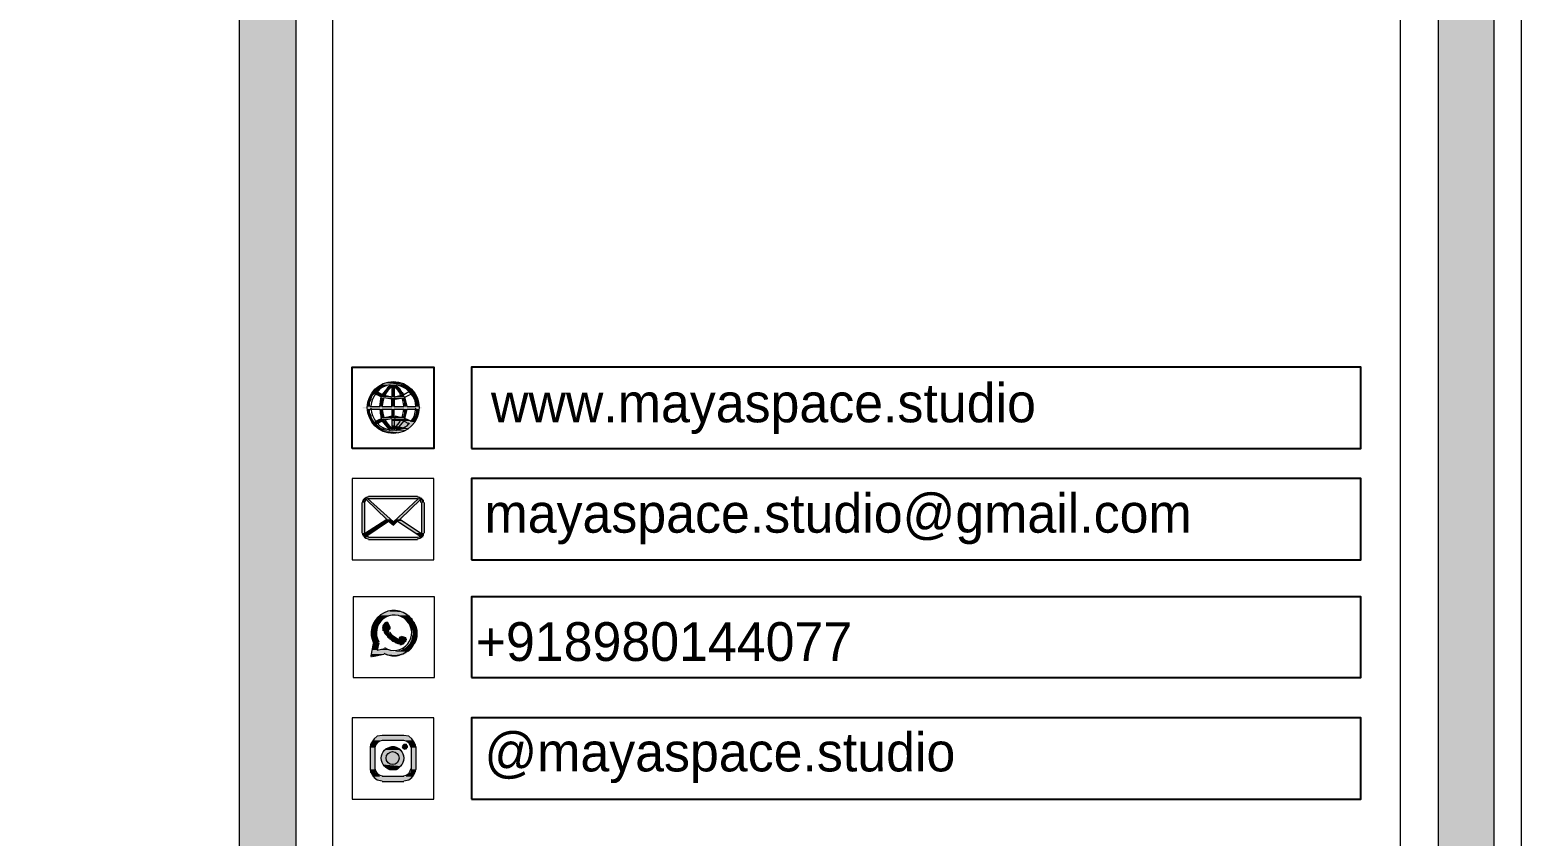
# Model space of a CAD drawing. Header units: inches. Extents: x 3324238 to 135265466, y -1036581 to 20094598.
# Drawn here: x 3353954.2 to 3354103.3, y -519419 to -519338.4 of the extents above; entities that cross this region are included whole.
import ezdxf

# ---------------------------------------------------------------- set-up
doc = ezdxf.new("R2010")
doc.units = ezdxf.units.IN
doc.header["$MEASUREMENT"] = 0
for name, color, linetype in [('PDF_Geometry', 7, 'Continuous'), ('PDF_Solid Fills', 7, 'Continuous'), ('PDF_Text', 1, 'Continuous')]:
    doc.layers.add(name, color=color, linetype=linetype)
doc.styles.add('PDF Century Gothic', font='GOTHIC.TTF')

msp = doc.modelspace()

# ---------------------------------------------------------------- linework, layer by layer
at = {"layer": 'PDF_Geometry', "color": 42, "lineweight": 20, "true_color": 0xd39e00}
for points in [[(3353304.106, -518935.429), (3354103.293, -518935.429), (3354103.293, -519499.589), (3353304.106, -519499.589)], [(3353306.845, -518938.168), (3354100.554, -518938.168), (3354100.554, -519496.85), (3353306.845, -519496.85)], [(3353975.185, -519491.291), (3353975.185, -518938.168), (3353980.825, -518938.168), (3353980.825, -519491.291)], [(3353312.405, -518943.728), (3354094.994, -518943.728), (3354094.994, -519491.291), (3353312.405, -519491.291)], [(3353984.531, -519486.698), (3353984.531, -518948.32), (3354091.207, -518948.32), (3354091.207, -519486.698)]]:
    msp.add_lwpolyline(points, close=True, dxfattribs=at)
at = {"layer": 'PDF_Geometry', "color": 152, "lineweight": 20, "true_color": 0x005bb8}
for points in [[(3353986.465, -519380.263), (3353994.602, -519380.263), (3353994.602, -519372.126), (3353986.465, -519372.126)], [(3353986.465, -519391.382), (3353994.602, -519391.382), (3353994.602, -519383.244), (3353986.465, -519383.244)], [(3353986.545, -519403.146), (3353994.683, -519403.146), (3353994.683, -519395.088), (3353986.545, -519395.088)], [(3353986.465, -519415.312), (3353994.602, -519415.312), (3353994.602, -519407.174), (3353986.465, -519407.174)], [(3353991.943, -519410.075), (3353991.863, -519409.914), (3353991.702, -519409.833), (3353991.541, -519409.914), (3353991.46, -519410.075), (3353991.541, -519410.236), (3353991.702, -519410.316), (3353991.863, -519410.236)]]:
    msp.add_lwpolyline(points, close=True, dxfattribs=at)
at = {"layer": 'PDF_Geometry', "color": 152, "lineweight": 25, "true_color": 0x005bb8}
msp.add_lwpolyline([(3353986.465, -519380.263), (3353986.465, -519372.126), (3353994.602, -519372.126), (3353994.602, -519380.263)], close=True, dxfattribs=at)
at = {"layer": 'PDF_Geometry', "lineweight": 25}
for points in [[(3353998.389, -519380.263), (3354087.259, -519380.263), (3354087.259, -519372.126), (3353998.389, -519372.126)], [(3353998.389, -519391.382), (3354087.259, -519391.382), (3354087.259, -519383.244), (3353998.389, -519383.244)], [(3353998.389, -519403.146), (3354087.259, -519403.146), (3354087.259, -519395.088), (3353998.389, -519395.088)], [(3353998.389, -519415.312), (3354087.259, -519415.312), (3354087.259, -519407.174), (3353998.389, -519407.174)]]:
    msp.add_lwpolyline(points, close=True, dxfattribs=at)
at = {"layer": 'PDF_Geometry', "lineweight": 20}
for points in [[(3353990.251, -519373.898), (3353989.929, -519373.979), (3353989.526, -519374.14), (3353989.204, -519374.301), (3353988.962, -519374.623)], [(3353990.251, -519373.898), (3353989.446, -519374.865)], [(3353991.621, -519374.865), (3353990.815, -519373.898)], [(3353992.83, -519375.993), (3353992.749, -519375.51), (3353992.507, -519375.026), (3353992.185, -519374.623), (3353991.863, -519374.301), (3353991.379, -519374.059), (3353990.896, -519373.898)], [(3353988.237, -519376.074), (3353989.204, -519376.074), (3353989.365, -519375.107)], [(3353988.801, -519374.784), (3353988.64, -519375.026), (3353988.479, -519375.348), (3353988.398, -519375.671), (3353988.318, -519375.993)], [(3353988.721, -519374.784), (3353989.043, -519374.946), (3353989.365, -519375.107)], [(3353988.882, -519374.543), (3353989.446, -519374.865)], [(3353990.413, -519375.348), (3353990.01, -519375.268), (3353989.607, -519375.187), (3353989.526, -519375.59), (3353989.446, -519375.993)], [(3353989.446, -519376.074), (3353990.413, -519376.074), (3353990.413, -519375.348)], [(3353989.687, -519374.946), (3353990.413, -519375.107)], [(3353990.413, -519374.059), (3353990.251, -519374.22), (3353990.01, -519374.462), (3353989.849, -519374.704), (3353989.768, -519374.946)], [(3353990.413, -519374.059), (3353990.413, -519375.107)], [(3353990.654, -519374.059), (3353990.654, -519375.107)], [(3353991.299, -519374.946), (3353991.218, -519374.704), (3353991.057, -519374.462), (3353990.815, -519374.22), (3353990.654, -519374.059)], [(3353990.654, -519375.107), (3353991.379, -519374.946)], [(3353990.654, -519375.348), (3353990.654, -519376.074), (3353991.621, -519376.074)], [(3353990.735, -519375.348), (3353991.138, -519375.268), (3353991.541, -519375.187)], [(3353991.621, -519375.993), (3353991.541, -519375.59), (3353991.46, -519375.187)], [(3353991.621, -519374.865), (3353992.185, -519374.543)], [(3353991.943, -519376.074), (3353991.702, -519375.107)], [(3353991.782, -519375.107), (3353992.105, -519374.946), (3353992.427, -519374.784)], [(3353988.237, -519376.315), (3353989.204, -519376.315), (3353989.365, -519377.282)], [(3353988.318, -519376.235), (3353988.398, -519376.638), (3353988.479, -519376.96), (3353988.64, -519377.282), (3353988.801, -519377.524)], [(3353989.446, -519376.315), (3353990.413, -519376.315), (3353990.413, -519377.04)], [(3353989.446, -519376.315), (3353989.526, -519376.718), (3353989.607, -519377.121)], [(3353990.654, -519377.04), (3353990.654, -519376.315), (3353991.621, -519376.315)], [(3353991.46, -519377.121), (3353991.541, -519376.718), (3353991.621, -519376.315)], [(3353991.702, -519377.282), (3353991.943, -519376.315)], [(3353991.943, -519376.074), (3353992.83, -519376.074)], [(3353991.943, -519376.315), (3353992.83, -519376.315)], [(3353992.346, -519377.524), (3353992.507, -519377.282), (3353992.669, -519376.96), (3353992.749, -519376.638), (3353992.83, -519376.235)], [(3353989.365, -519377.282), (3353989.043, -519377.443), (3353988.721, -519377.604)], [(3353989.446, -519377.524), (3353988.882, -519377.846)], [(3353988.962, -519377.685), (3353989.204, -519378.007), (3353989.526, -519378.168), (3353989.929, -519378.33), (3353990.251, -519378.41)], [(3353989.446, -519377.524), (3353990.251, -519378.491)], [(3353990.413, -519377.04), (3353990.01, -519377.121), (3353989.607, -519377.202)], [(3353990.413, -519377.282), (3353989.687, -519377.443)], [(3353989.768, -519377.363), (3353989.849, -519377.604), (3353990.01, -519377.846), (3353990.251, -519378.088), (3353990.413, -519378.249)], [(3353990.413, -519377.282), (3353990.413, -519378.33)], [(3353990.654, -519377.282), (3353990.654, -519378.33)], [(3353991.379, -519377.443), (3353990.654, -519377.282)], [(3353990.654, -519378.249), (3353990.815, -519378.088), (3353991.057, -519377.846), (3353991.218, -519377.604), (3353991.299, -519377.363)], [(3353991.541, -519377.202), (3353991.138, -519377.121), (3353990.735, -519377.04)], [(3353990.815, -519378.491), (3353991.621, -519377.524)], [(3353990.896, -519378.41), (3353991.218, -519378.33), (3353991.621, -519378.168), (3353991.943, -519378.007), (3353992.185, -519377.685)], [(3353992.185, -519377.846), (3353991.621, -519377.524)], [(3353992.427, -519377.604), (3353992.105, -519377.443), (3353991.782, -519377.282)], [(3353987.431, -519385.662), (3353987.431, -519388.723)], [(3353988.076, -519385.098), (3353987.834, -519385.178), (3353987.673, -519385.259), (3353987.593, -519385.42), (3353987.512, -519385.662)], [(3353987.834, -519385.339), (3353987.673, -519385.662)], [(3353987.834, -519385.339), (3353989.929, -519387.354), (3353987.673, -519388.804)], [(3353987.673, -519385.662), (3353987.673, -519388.723)], [(3353987.995, -519385.259), (3353988.076, -519385.259), (3353992.991, -519385.259)], [(3353987.995, -519385.259), (3353990.574, -519387.595), (3353993.071, -519385.259)], [(3353988.076, -519385.017), (3353992.991, -519385.017)], [(3353993.394, -519388.804), (3353991.218, -519387.354), (3353993.313, -519385.339)], [(3353993.555, -519385.662), (3353993.474, -519385.42), (3353993.394, -519385.259), (3353993.233, -519385.178), (3353992.991, -519385.098)], [(3353992.991, -519385.339), (3353992.991, -519385.339)], [(3353993.313, -519385.662), (3353993.313, -519385.5), (3353993.233, -519385.42)], [(3353993.394, -519385.662), (3353993.394, -519388.723)], [(3353993.635, -519385.662), (3353993.635, -519388.723)], [(3353987.512, -519388.723), (3353987.593, -519388.965), (3353987.673, -519389.126), (3353987.834, -519389.207), (3353988.076, -519389.287)], [(3353987.754, -519388.723), (3353987.754, -519388.804)], [(3353987.834, -519389.046), (3353990.09, -519387.515), (3353990.574, -519387.918), (3353990.977, -519387.515), (3353993.313, -519389.046)], [(3353992.991, -519389.287), (3353993.233, -519389.207), (3353993.394, -519389.126), (3353993.474, -519388.965), (3353993.555, -519388.723)], [(3353993.394, -519388.804), (3353993.394, -519388.723)], [(3353987.834, -519388.965), (3353987.915, -519389.046), (3353988.076, -519389.046)], [(3353988.076, -519389.126), (3353992.991, -519389.126), (3353993.313, -519389.046)], [(3353988.076, -519389.368), (3353992.991, -519389.368)]]:
    msp.add_lwpolyline(points, dxfattribs=at)
at = {"layer": 'PDF_Geometry', "color": 152, "lineweight": 20, "true_color": 0x005bb8}
for points in [[(3353990.251, -519398.311), (3353990.251, -519398.231), (3353990.251, -519398.15), (3353990.01, -519397.667), (3353989.929, -519397.667), (3353989.849, -519397.667), (3353989.687, -519397.747), (3353989.526, -519397.989), (3353989.526, -519398.231), (3353989.526, -519398.472)], [(3353989.607, -519398.392), (3353989.849, -519398.875), (3353990.251, -519399.278), (3353990.735, -519399.6), (3353991.218, -519399.762)], [(3353990.09, -519398.392), (3353990.171, -519398.311), (3353990.171, -519398.231)], [(3353990.09, -519398.472), (3353990.09, -519398.553), (3353990.09, -519398.634)], [(3353990.171, -519398.634), (3353990.332, -519398.795), (3353990.493, -519398.956), (3353990.735, -519399.117), (3353990.977, -519399.278)], [(3353990.896, -519399.278), (3353990.977, -519399.278), (3353991.057, -519399.278)], [(3353991.379, -519399.117), (3353991.218, -519399.117), (3353991.138, -519399.198)], [(3353991.218, -519399.198), (3353991.218, -519399.278), (3353991.138, -519399.278)], [(3353991.863, -519399.198), (3353991.379, -519399.036)], [(3353991.541, -519399.681), (3353991.702, -519399.6), (3353991.863, -519399.359), (3353991.863, -519399.278)], [(3353988.559, -519399.762), (3353988.318, -519400.97), (3353988.318, -519401.051), (3353988.398, -519401.051)], [(3353988.479, -519401.051), (3353989.607, -519400.809)], [(3353989.123, -519399.681), (3353988.962, -519400.406), (3353989.687, -519400.245)], [(3353991.218, -519399.842), (3353991.379, -519399.842), (3353991.621, -519399.762)], [(3353992.83, -519410.075), (3353992.669, -519409.672), (3353992.427, -519409.269), (3353992.105, -519409.027), (3353991.621, -519408.947), (3353989.446, -519408.947), (3353988.962, -519409.027), (3353988.64, -519409.269), (3353988.398, -519409.672), (3353988.237, -519410.075)], [(3353992.346, -519410.155), (3353992.266, -519409.914), (3353992.105, -519409.672), (3353991.863, -519409.511), (3353991.621, -519409.43), (3353989.446, -519409.43), (3353989.204, -519409.511), (3353988.962, -519409.672), (3353988.801, -519409.914), (3353988.721, -519410.155)], [(3353988.237, -519410.075), (3353988.237, -519412.331)], [(3353988.721, -519410.155), (3353988.721, -519412.331)], [(3353992.346, -519410.155), (3353992.346, -519412.331)], [(3353992.83, -519410.075), (3353992.83, -519412.331)], [(3353988.237, -519412.331), (3353988.398, -519412.734), (3353988.64, -519413.136), (3353988.962, -519413.378), (3353989.446, -519413.459)], [(3353988.721, -519412.25), (3353988.801, -519412.492), (3353988.962, -519412.734), (3353989.204, -519412.895), (3353989.446, -519412.975)], [(3353991.621, -519412.975), (3353991.863, -519412.895), (3353992.105, -519412.734), (3353992.266, -519412.492), (3353992.346, -519412.25)], [(3353991.621, -519413.459), (3353992.105, -519413.378), (3353992.427, -519413.136), (3353992.669, -519412.734), (3353992.83, -519412.331)], [(3353991.621, -519413.056), (3353989.446, -519413.056)], [(3353989.446, -519413.539), (3353991.621, -519413.539)]]:
    msp.add_lwpolyline(points, dxfattribs=at)
at = {"layer": 'PDF_Geometry', "lineweight": 20}
msp.add_circle((3353990.559, -519376.169), 2.593, dxfattribs=at)
at = {"layer": 'PDF_Geometry', "color": 152, "lineweight": 20, "true_color": 0x005bb8}
for centre, radius in [((3353990.488, -519411.207), 1.133), ((3353990.493, -519411.206), 0.648)]:
    msp.add_circle(centre, radius, dxfattribs=at)
for centre, radius, start, end in [((3353990.611, -519398.71), 2.254, 243.55, 206.22508), ((3353990.638, -519398.679), 1.764, 237.3941, 211.32806)]:
    msp.add_arc(centre, radius, start, end, dxfattribs=at)
at = {"layer": 'PDF_Solid Fills', "color": 42, "lineweight": 30, "true_color": 0xd39e00, "transparency": 33554559}
for points in [[(3353975.185, -518938.168), (3353980.825, -519491.291), (3353975.185, -519491.291)], [(3353975.185, -518938.168), (3353980.825, -518938.168), (3353980.825, -519491.291)], [(3354094.994, -518943.728), (3354100.554, -519491.291), (3354094.994, -519491.291)], [(3354094.994, -518943.728), (3354100.554, -518943.728), (3354100.554, -519491.291)]]:
    msp.add_solid(points, dxfattribs=at)
at = {"layer": 'PDF_Solid Fills', "lineweight": 30, "transparency": 33554559}
for points in [[(3353989.285, -519373.979), (3353989.526, -519374.14), (3353989.043, -519374.14)], [(3353989.365, -519373.898), (3353989.849, -519373.979), (3353989.285, -519373.979)], [(3353989.285, -519373.979), (3353989.849, -519373.979), (3353989.526, -519374.14)], [(3353989.849, -519373.737), (3353991.702, -519373.898), (3353989.365, -519373.898)], [(3353989.365, -519373.898), (3353990.251, -519373.898), (3353989.849, -519373.979)], [(3353990.332, -519373.576), (3353991.218, -519373.737), (3353989.849, -519373.737)], [(3353989.849, -519373.737), (3353991.218, -519373.737), (3353991.702, -519373.898)], [(3353990.251, -519373.898), (3353991.057, -519374.059), (3353990.01, -519374.059)], [(3353990.251, -519373.898), (3353990.815, -519373.898), (3353991.057, -519374.059)], [(3353990.332, -519373.576), (3353990.815, -519373.576), (3353991.218, -519373.737)], [(3353990.815, -519373.898), (3353991.863, -519373.979), (3353991.218, -519373.979)], [(3353990.815, -519373.898), (3353991.702, -519373.898), (3353991.863, -519373.979)], [(3353991.218, -519373.979), (3353992.105, -519374.14), (3353991.621, -519374.14)], [(3353991.218, -519373.979), (3353991.863, -519373.979), (3353992.105, -519374.14)], [(3353988.076, -519375.348), (3353988.237, -519375.671), (3353987.995, -519375.671)], [(3353988.157, -519375.268), (3353988.398, -519375.348), (3353988.076, -519375.348)], [(3353988.076, -519375.348), (3353988.398, -519375.348), (3353988.237, -519375.671)], [(3353988.237, -519375.026), (3353988.398, -519375.268), (3353988.157, -519375.268)], [(3353988.157, -519375.268), (3353988.398, -519375.268), (3353988.398, -519375.348)], [(3353988.318, -519374.865), (3353988.479, -519375.026), (3353988.237, -519375.026)], [(3353988.237, -519375.026), (3353988.479, -519375.026), (3353988.398, -519375.268)], [(3353988.398, -519374.784), (3353988.64, -519374.865), (3353988.318, -519374.865)], [(3353988.318, -519374.865), (3353988.64, -519374.865), (3353988.479, -519375.026)], [(3353988.559, -519374.543), (3353989.204, -519374.704), (3353988.398, -519374.704)], [(3353988.398, -519374.704), (3353989.204, -519374.784), (3353988.398, -519374.784)], [(3353988.398, -519374.704), (3353989.204, -519374.704), (3353989.204, -519374.784)], [(3353988.398, -519374.784), (3353988.721, -519374.784), (3353988.64, -519374.865)], [(3353988.64, -519374.462), (3353988.882, -519374.543), (3353988.559, -519374.543)], [(3353988.559, -519374.543), (3353988.882, -519374.543), (3353989.204, -519374.704)], [(3353988.801, -519374.301), (3353989.043, -519374.462), (3353988.64, -519374.462)], [(3353988.64, -519374.462), (3353989.043, -519374.462), (3353988.882, -519374.543)], [(3353988.721, -519374.784), (3353989.446, -519374.865), (3353988.882, -519374.865)], [(3353988.721, -519374.784), (3353989.204, -519374.784), (3353989.446, -519374.865)], [(3353988.962, -519374.14), (3353989.204, -519374.301), (3353988.801, -519374.301)], [(3353988.801, -519374.301), (3353989.204, -519374.301), (3353989.043, -519374.462)], [(3353988.882, -519374.865), (3353989.687, -519374.946), (3353989.043, -519374.946)], [(3353988.882, -519374.865), (3353989.768, -519374.865), (3353989.687, -519374.946)], [(3353988.962, -519374.14), (3353989.446, -519374.14), (3353989.204, -519374.301)], [(3353989.043, -519374.946), (3353990.09, -519375.026), (3353989.204, -519375.026)], [(3353989.043, -519374.946), (3353989.768, -519374.946), (3353990.09, -519375.026)], [(3353989.365, -519375.187), (3353989.526, -519375.59), (3353989.204, -519375.59)], [(3353989.285, -519375.026), (3353990.413, -519375.107), (3353989.285, -519375.107)], [(3353989.285, -519375.026), (3353990.332, -519375.026), (3353990.413, -519375.107)], [(3353989.365, -519375.107), (3353991.782, -519375.187), (3353989.365, -519375.187)], [(3353989.365, -519375.107), (3353991.702, -519375.107), (3353991.782, -519375.187)], [(3353989.365, -519375.187), (3353989.607, -519375.187), (3353989.526, -519375.59)], [(3353989.607, -519374.623), (3353989.768, -519374.865), (3353989.446, -519374.865)], [(3353989.687, -519374.543), (3353989.929, -519374.623), (3353989.607, -519374.623)], [(3353989.607, -519374.623), (3353989.929, -519374.623), (3353989.768, -519374.865)], [(3353989.607, -519375.187), (3353991.218, -519375.268), (3353989.849, -519375.268)], [(3353989.607, -519375.187), (3353991.46, -519375.187), (3353991.218, -519375.268)], [(3353989.849, -519374.382), (3353990.01, -519374.543), (3353989.687, -519374.543)], [(3353989.687, -519374.543), (3353990.01, -519374.543), (3353989.929, -519374.623)], [(3353989.929, -519374.14), (3353990.171, -519374.382), (3353989.849, -519374.382)], [(3353989.849, -519374.382), (3353990.171, -519374.382), (3353990.01, -519374.543)], [(3353990.01, -519374.059), (3353990.332, -519374.14), (3353989.929, -519374.14)], [(3353989.929, -519374.14), (3353990.332, -519374.14), (3353990.171, -519374.382)], [(3353990.01, -519374.059), (3353990.413, -519374.059), (3353990.332, -519374.14)], [(3353990.01, -519375.268), (3353990.654, -519375.348), (3353990.413, -519375.348)], [(3353990.01, -519375.268), (3353991.057, -519375.268), (3353990.654, -519375.348)], [(3353990.413, -519374.059), (3353990.654, -519375.026), (3353990.413, -519375.026)], [(3353990.413, -519374.059), (3353990.654, -519374.059), (3353990.654, -519375.026)], [(3353990.413, -519375.026), (3353990.654, -519375.107), (3353990.413, -519375.107)], [(3353990.413, -519375.026), (3353990.654, -519375.026), (3353990.654, -519375.107)], [(3353990.413, -519375.348), (3353990.654, -519376.074), (3353990.413, -519376.074)], [(3353990.413, -519375.348), (3353990.654, -519375.348), (3353990.654, -519376.074)], [(3353990.654, -519374.059), (3353991.218, -519374.22), (3353990.815, -519374.22)], [(3353990.654, -519374.059), (3353991.057, -519374.059), (3353991.218, -519374.22)], [(3353991.057, -519375.026), (3353991.702, -519375.107), (3353990.654, -519375.107)], [(3353990.815, -519374.22), (3353991.299, -519374.301), (3353990.977, -519374.301)], [(3353990.815, -519374.22), (3353991.218, -519374.22), (3353991.299, -519374.301)], [(3353990.977, -519374.301), (3353991.46, -519374.623), (3353991.138, -519374.623)], [(3353990.977, -519374.301), (3353991.299, -519374.301), (3353991.46, -519374.623)], [(3353991.379, -519374.946), (3353991.702, -519375.026), (3353991.057, -519375.026)], [(3353991.057, -519375.026), (3353991.702, -519375.026), (3353991.702, -519375.107)], [(3353991.218, -519374.623), (3353991.621, -519374.946), (3353991.379, -519374.946)], [(3353991.218, -519374.623), (3353991.541, -519374.623), (3353991.621, -519374.946)], [(3353991.379, -519374.946), (3353991.621, -519374.946), (3353991.702, -519375.026)], [(3353991.46, -519375.187), (3353991.782, -519375.268), (3353991.46, -519375.268)], [(3353991.46, -519375.187), (3353991.782, -519375.187), (3353991.782, -519375.268)], [(3353991.46, -519375.268), (3353991.863, -519375.59), (3353991.621, -519375.59)], [(3353991.46, -519375.268), (3353991.782, -519375.268), (3353991.863, -519375.59)], [(3353991.621, -519374.14), (3353992.346, -519374.301), (3353991.943, -519374.301)], [(3353991.621, -519374.14), (3353992.105, -519374.14), (3353992.346, -519374.301)], [(3353991.943, -519374.301), (3353992.427, -519374.462), (3353992.105, -519374.462)], [(3353991.943, -519374.301), (3353992.346, -519374.301), (3353992.427, -519374.462)], [(3353992.105, -519374.462), (3353992.588, -519374.623), (3353992.266, -519374.623)], [(3353992.105, -519374.462), (3353992.427, -519374.462), (3353992.588, -519374.623)], [(3353992.266, -519374.623), (3353992.749, -519374.865), (3353992.427, -519374.865)], [(3353992.266, -519374.623), (3353992.588, -519374.623), (3353992.749, -519374.865)], [(3353992.427, -519374.865), (3353992.83, -519374.946), (3353992.507, -519374.946)], [(3353992.427, -519374.865), (3353992.749, -519374.865), (3353992.83, -519374.946)], [(3353992.507, -519374.946), (3353992.991, -519375.268), (3353992.669, -519375.268)], [(3353992.507, -519374.946), (3353992.83, -519374.946), (3353992.991, -519375.268)], [(3353992.669, -519375.268), (3353993.071, -519375.671), (3353992.83, -519375.671)], [(3353992.669, -519375.268), (3353992.991, -519375.268), (3353993.071, -519375.671)], [(3353987.995, -519375.671), (3353988.237, -519375.751), (3353987.995, -519375.751)], [(3353987.995, -519375.671), (3353988.237, -519375.671), (3353988.237, -519375.751)], [(3353987.995, -519375.751), (3353988.237, -519376.074), (3353987.995, -519376.074)], [(3353987.995, -519375.751), (3353988.237, -519375.751), (3353988.237, -519376.074)], [(3353987.995, -519376.074), (3353993.152, -519376.154), (3353987.995, -519376.154)], [(3353987.995, -519376.074), (3353993.152, -519376.074), (3353993.152, -519376.154)], [(3353987.995, -519376.154), (3353993.152, -519376.315), (3353987.995, -519376.315)], [(3353987.995, -519376.154), (3353993.152, -519376.154), (3353993.152, -519376.315)], [(3353987.995, -519376.315), (3353988.237, -519376.638), (3353987.995, -519376.638)], [(3353987.995, -519376.315), (3353988.237, -519376.315), (3353988.237, -519376.638)], [(3353987.995, -519376.638), (3353988.398, -519376.96), (3353988.076, -519376.96)], [(3353987.995, -519376.638), (3353988.237, -519376.638), (3353988.398, -519376.96)], [(3353988.076, -519376.96), (3353988.398, -519377.121), (3353988.157, -519377.121)], [(3353988.076, -519376.96), (3353988.398, -519376.96), (3353988.398, -519377.121)], [(3353989.204, -519375.59), (3353989.446, -519376.074), (3353989.204, -519376.074)], [(3353989.204, -519375.59), (3353989.526, -519375.59), (3353989.446, -519376.074)], [(3353989.204, -519376.315), (3353989.526, -519376.718), (3353989.204, -519376.718)], [(3353989.204, -519376.315), (3353989.446, -519376.315), (3353989.526, -519376.718)], [(3353989.204, -519376.718), (3353989.526, -519376.799), (3353989.204, -519376.799)], [(3353989.204, -519376.718), (3353989.526, -519376.718), (3353989.526, -519376.799)], [(3353989.204, -519376.799), (3353989.607, -519377.121), (3353989.365, -519377.121)], [(3353989.204, -519376.799), (3353989.526, -519376.799), (3353989.607, -519377.121)], [(3353990.413, -519376.315), (3353990.654, -519377.04), (3353990.413, -519377.04)], [(3353990.413, -519376.315), (3353990.654, -519376.315), (3353990.654, -519377.04)], [(3353991.621, -519376.799), (3353991.782, -519377.202), (3353991.46, -519377.202)], [(3353991.621, -519375.59), (3353991.943, -519376.074), (3353991.621, -519376.074)], [(3353991.621, -519375.59), (3353991.863, -519375.59), (3353991.943, -519376.074)], [(3353991.621, -519376.315), (3353991.863, -519376.718), (3353991.621, -519376.718)], [(3353991.621, -519376.315), (3353991.943, -519376.315), (3353991.863, -519376.718)], [(3353991.621, -519376.718), (3353991.863, -519376.799), (3353991.621, -519376.799)], [(3353991.621, -519376.718), (3353991.863, -519376.718), (3353991.863, -519376.799)], [(3353991.621, -519376.799), (3353991.863, -519376.799), (3353991.782, -519377.202)], [(3353992.749, -519376.96), (3353992.991, -519377.121), (3353992.669, -519377.121)], [(3353992.83, -519376.638), (3353992.991, -519376.96), (3353992.749, -519376.96)], [(3353992.749, -519376.96), (3353992.991, -519376.96), (3353992.991, -519377.121)], [(3353992.83, -519375.671), (3353993.071, -519375.751), (3353992.83, -519375.751)], [(3353992.83, -519375.671), (3353993.071, -519375.671), (3353993.071, -519375.751)], [(3353992.83, -519375.751), (3353993.152, -519376.074), (3353992.83, -519376.074)], [(3353992.83, -519375.751), (3353993.071, -519375.751), (3353993.152, -519376.074)], [(3353992.83, -519376.315), (3353993.071, -519376.638), (3353992.83, -519376.638)], [(3353992.83, -519376.315), (3353993.152, -519376.315), (3353993.071, -519376.638)], [(3353992.83, -519376.638), (3353993.071, -519376.638), (3353992.991, -519376.96)], [(3353988.157, -519377.121), (3353988.479, -519377.282), (3353988.237, -519377.282)], [(3353988.157, -519377.121), (3353988.398, -519377.121), (3353988.479, -519377.282)], [(3353988.237, -519377.282), (3353988.64, -519377.524), (3353988.318, -519377.524)], [(3353988.237, -519377.282), (3353988.479, -519377.282), (3353988.64, -519377.524)], [(3353988.318, -519377.524), (3353988.721, -519377.604), (3353988.398, -519377.604)], [(3353988.318, -519377.524), (3353988.64, -519377.524), (3353988.721, -519377.604)], [(3353988.398, -519377.604), (3353988.882, -519377.846), (3353988.559, -519377.846)], [(3353988.398, -519377.604), (3353989.204, -519377.604), (3353988.882, -519377.846)], [(3353988.559, -519377.846), (3353989.043, -519377.927), (3353988.64, -519377.927)], [(3353988.559, -519377.846), (3353988.882, -519377.846), (3353989.043, -519377.927)], [(3353988.64, -519377.927), (3353989.204, -519378.088), (3353988.801, -519378.088)], [(3353988.64, -519377.927), (3353989.043, -519377.927), (3353989.204, -519378.088)], [(3353988.801, -519377.524), (3353989.204, -519377.604), (3353988.721, -519377.604)], [(3353988.801, -519377.524), (3353989.365, -519377.524), (3353989.204, -519377.604)], [(3353988.801, -519378.088), (3353989.446, -519378.249), (3353988.962, -519378.249)], [(3353988.801, -519378.088), (3353989.204, -519378.088), (3353989.446, -519378.249)], [(3353989.043, -519377.443), (3353989.768, -519377.524), (3353988.882, -519377.524)], [(3353989.204, -519377.363), (3353989.768, -519377.443), (3353989.043, -519377.443)], [(3353989.043, -519377.443), (3353989.687, -519377.443), (3353989.768, -519377.524)], [(3353989.043, -519378.249), (3353989.849, -519378.41), (3353989.285, -519378.41)], [(3353989.043, -519378.249), (3353989.526, -519378.249), (3353989.849, -519378.41)], [(3353989.285, -519377.282), (3353990.09, -519377.363), (3353989.204, -519377.363)], [(3353989.204, -519377.363), (3353990.09, -519377.363), (3353989.768, -519377.443)], [(3353989.285, -519377.282), (3353990.332, -519377.282), (3353990.09, -519377.363)], [(3353989.285, -519378.41), (3353990.251, -519378.491), (3353989.365, -519378.491)], [(3353989.285, -519378.41), (3353989.849, -519378.41), (3353990.251, -519378.491)], [(3353989.365, -519377.121), (3353989.607, -519377.202), (3353989.365, -519377.202)], [(3353989.365, -519377.121), (3353989.607, -519377.121), (3353989.607, -519377.202)], [(3353989.365, -519377.202), (3353991.702, -519377.282), (3353989.365, -519377.282)], [(3353989.365, -519377.202), (3353991.782, -519377.202), (3353991.702, -519377.282)], [(3353989.446, -519377.524), (3353989.929, -519377.766), (3353989.607, -519377.766)], [(3353989.446, -519377.524), (3353989.768, -519377.524), (3353989.929, -519377.766)], [(3353989.849, -519377.121), (3353991.46, -519377.202), (3353989.607, -519377.202)], [(3353989.607, -519377.766), (3353990.01, -519377.846), (3353989.687, -519377.846)], [(3353989.607, -519377.766), (3353989.929, -519377.766), (3353990.01, -519377.846)], [(3353989.687, -519377.846), (3353990.171, -519378.007), (3353989.849, -519378.007)], [(3353989.687, -519377.846), (3353990.01, -519377.846), (3353990.171, -519378.007)], [(3353989.849, -519377.121), (3353991.218, -519377.121), (3353991.46, -519377.202)], [(3353989.849, -519378.007), (3353990.332, -519378.168), (3353989.929, -519378.168)], [(3353989.849, -519378.007), (3353990.171, -519378.007), (3353990.332, -519378.168)], [(3353989.929, -519378.168), (3353990.413, -519378.33), (3353990.01, -519378.33)], [(3353989.929, -519378.168), (3353990.332, -519378.168), (3353990.413, -519378.33)], [(3353990.413, -519377.04), (3353991.057, -519377.121), (3353990.01, -519377.121)], [(3353990.01, -519378.33), (3353991.863, -519378.41), (3353990.171, -519378.41)], [(3353990.01, -519378.33), (3353992.024, -519378.33), (3353991.863, -519378.41)], [(3353990.171, -519378.41), (3353991.702, -519378.491), (3353990.251, -519378.491)], [(3353990.171, -519378.41), (3353991.863, -519378.41), (3353991.702, -519378.491)], [(3353990.413, -519377.04), (3353990.654, -519377.04), (3353991.057, -519377.121)], [(3353990.413, -519377.282), (3353992.105, -519377.443), (3353990.413, -519377.443)], [(3353990.413, -519377.282), (3353991.863, -519377.282), (3353992.105, -519377.443)], [(3353990.413, -519377.443), (3353992.266, -519377.524), (3353990.413, -519377.524)], [(3353990.413, -519377.443), (3353992.105, -519377.443), (3353992.266, -519377.524)], [(3353990.413, -519377.524), (3353992.427, -519377.604), (3353990.413, -519377.604)], [(3353990.413, -519377.524), (3353992.266, -519377.524), (3353992.427, -519377.604)], [(3353990.413, -519377.604), (3353992.427, -519377.927), (3353990.413, -519377.927)], [(3353990.413, -519377.604), (3353992.669, -519377.604), (3353992.427, -519377.927)], [(3353990.413, -519377.927), (3353992.105, -519378.249), (3353990.413, -519378.249)], [(3353990.413, -519377.927), (3353992.427, -519377.927), (3353992.105, -519378.249)], [(3353990.413, -519378.249), (3353992.024, -519378.33), (3353990.413, -519378.33)], [(3353990.413, -519378.249), (3353992.105, -519378.249), (3353992.024, -519378.33)], [(3353992.588, -519377.282), (3353992.749, -519377.524), (3353992.427, -519377.524)], [(3353992.427, -519377.524), (3353992.669, -519377.604), (3353992.427, -519377.604)], [(3353992.427, -519377.524), (3353992.749, -519377.524), (3353992.669, -519377.604)], [(3353992.669, -519377.121), (3353992.83, -519377.282), (3353992.588, -519377.282)], [(3353992.588, -519377.282), (3353992.83, -519377.282), (3353992.749, -519377.524)], [(3353992.669, -519377.121), (3353992.991, -519377.121), (3353992.83, -519377.282)], [(3353989.365, -519378.491), (3353991.218, -519378.652), (3353989.849, -519378.652)], [(3353989.365, -519378.491), (3353991.702, -519378.491), (3353991.218, -519378.652)], [(3353989.849, -519378.652), (3353990.815, -519378.732), (3353990.332, -519378.732)], [(3353989.849, -519378.652), (3353991.218, -519378.652), (3353990.815, -519378.732)], [(3353987.512, -519385.42), (3353987.673, -519385.5), (3353987.431, -519385.5)], [(3353987.431, -519385.5), (3353987.673, -519385.581), (3353987.431, -519385.581)], [(3353987.431, -519385.5), (3353987.673, -519385.5), (3353987.673, -519385.581)], [(3353987.431, -519385.581), (3353987.673, -519385.662), (3353987.431, -519385.662)], [(3353987.431, -519385.581), (3353987.673, -519385.581), (3353987.673, -519385.662)], [(3353987.431, -519385.662), (3353987.673, -519388.723), (3353987.431, -519388.723)], [(3353987.431, -519385.662), (3353987.673, -519385.662), (3353987.673, -519388.723)], [(3353987.593, -519385.259), (3353988.157, -519385.339), (3353987.512, -519385.339)], [(3353987.512, -519385.339), (3353987.754, -519385.42), (3353987.512, -519385.42)], [(3353987.512, -519385.339), (3353987.834, -519385.339), (3353987.754, -519385.42)], [(3353987.512, -519385.42), (3353987.754, -519385.42), (3353987.673, -519385.5)], [(3353987.673, -519385.178), (3353993.474, -519385.259), (3353987.593, -519385.259)], [(3353987.593, -519385.259), (3353988.076, -519385.259), (3353988.157, -519385.339)], [(3353987.754, -519385.098), (3353993.394, -519385.178), (3353987.673, -519385.178)], [(3353987.673, -519385.178), (3353993.474, -519385.178), (3353993.474, -519385.259)], [(3353987.834, -519385.017), (3353993.313, -519385.098), (3353987.754, -519385.098)], [(3353987.754, -519385.098), (3353993.394, -519385.098), (3353993.394, -519385.178)], [(3353987.834, -519385.017), (3353993.233, -519385.017), (3353993.313, -519385.098)], [(3353987.834, -519385.339), (3353990.251, -519387.354), (3353989.929, -519387.354)], [(3353987.834, -519385.339), (3353988.157, -519385.339), (3353990.251, -519387.354)], [(3353992.91, -519385.339), (3353991.218, -519387.354), (3353990.815, -519387.354)], [(3353992.91, -519385.339), (3353993.313, -519385.339), (3353991.218, -519387.354)], [(3353993.071, -519385.259), (3353993.555, -519385.339), (3353992.991, -519385.339)], [(3353993.071, -519385.259), (3353993.474, -519385.259), (3353993.555, -519385.339)], [(3353993.313, -519385.339), (3353993.635, -519385.42), (3353993.313, -519385.42)], [(3353993.313, -519385.339), (3353993.555, -519385.339), (3353993.635, -519385.42)], [(3353993.394, -519385.42), (3353993.635, -519385.5), (3353993.394, -519385.5)], [(3353993.394, -519385.42), (3353993.635, -519385.42), (3353993.635, -519385.5)], [(3353993.394, -519385.5), (3353993.635, -519385.581), (3353993.394, -519385.581)], [(3353993.394, -519385.5), (3353993.635, -519385.5), (3353993.635, -519385.581)], [(3353993.394, -519385.581), (3353993.635, -519385.662), (3353993.394, -519385.662)], [(3353993.394, -519385.581), (3353993.635, -519385.581), (3353993.635, -519385.662)], [(3353993.394, -519385.662), (3353993.635, -519388.723), (3353993.394, -519388.723)], [(3353993.394, -519385.662), (3353993.635, -519385.662), (3353993.635, -519388.723)], [(3353989.929, -519387.354), (3353990.413, -519387.515), (3353989.687, -519387.515)], [(3353989.929, -519387.354), (3353990.251, -519387.354), (3353990.413, -519387.515)], [(3353990.815, -519387.354), (3353991.46, -519387.515), (3353990.654, -519387.515)], [(3353990.815, -519387.354), (3353991.218, -519387.354), (3353991.46, -519387.515)], [(3353987.431, -519388.723), (3353987.673, -519388.804), (3353987.431, -519388.804)], [(3353987.431, -519388.723), (3353987.673, -519388.723), (3353987.673, -519388.804)], [(3353987.431, -519388.804), (3353987.995, -519388.884), (3353987.431, -519388.884)], [(3353987.431, -519388.804), (3353988.076, -519388.804), (3353987.995, -519388.884)], [(3353987.431, -519388.884), (3353987.834, -519388.965), (3353987.512, -519388.965)], [(3353987.431, -519388.884), (3353987.995, -519388.884), (3353987.834, -519388.965)], [(3353987.834, -519388.723), (3353988.076, -519388.804), (3353987.673, -519388.804)], [(3353989.687, -519387.515), (3353988.237, -519388.723), (3353987.834, -519388.723)], [(3353987.834, -519388.723), (3353988.237, -519388.723), (3353988.076, -519388.804)], [(3353989.687, -519387.515), (3353990.09, -519387.515), (3353988.237, -519388.723)], [(3353990.09, -519387.515), (3353990.574, -519387.595), (3353990.171, -519387.595)], [(3353990.09, -519387.515), (3353990.413, -519387.515), (3353990.574, -519387.595)], [(3353990.171, -519387.595), (3353990.896, -519387.595), (3353990.574, -519387.918)], [(3353990.654, -519387.515), (3353990.896, -519387.595), (3353990.574, -519387.595)], [(3353990.654, -519387.515), (3353990.977, -519387.515), (3353990.896, -519387.595)], [(3353990.977, -519387.515), (3353993.313, -519388.723), (3353992.91, -519388.723)], [(3353990.977, -519387.515), (3353991.46, -519387.515), (3353993.313, -519388.723)], [(3353992.91, -519388.723), (3353993.394, -519388.804), (3353992.991, -519388.804)], [(3353992.91, -519388.723), (3353993.313, -519388.723), (3353993.394, -519388.804)], [(3353992.991, -519388.804), (3353993.635, -519388.884), (3353993.071, -519388.884)], [(3353992.991, -519388.804), (3353993.635, -519388.804), (3353993.635, -519388.884)], [(3353993.071, -519388.884), (3353993.635, -519388.965), (3353993.233, -519388.965)], [(3353993.071, -519388.884), (3353993.635, -519388.884), (3353993.635, -519388.965)], [(3353993.394, -519388.723), (3353993.635, -519388.804), (3353993.394, -519388.804)], [(3353993.394, -519388.723), (3353993.635, -519388.723), (3353993.635, -519388.804)], [(3353987.512, -519388.965), (3353987.834, -519389.046), (3353987.512, -519389.046)], [(3353987.512, -519388.965), (3353987.834, -519388.965), (3353987.834, -519389.046)], [(3353987.593, -519389.046), (3353987.995, -519389.126), (3353987.593, -519389.126)], [(3353987.593, -519389.046), (3353987.915, -519389.046), (3353987.995, -519389.126)], [(3353987.593, -519389.126), (3353993.474, -519389.207), (3353987.673, -519389.207)], [(3353987.593, -519389.126), (3353993.474, -519389.126), (3353993.474, -519389.207)], [(3353987.673, -519389.207), (3353993.394, -519389.287), (3353987.754, -519389.287)], [(3353987.673, -519389.207), (3353993.394, -519389.207), (3353993.394, -519389.287)], [(3353987.834, -519389.287), (3353993.152, -519389.368), (3353987.995, -519389.368)], [(3353987.834, -519389.287), (3353993.233, -519389.287), (3353993.152, -519389.368)], [(3353993.233, -519389.046), (3353993.555, -519389.126), (3353993.152, -519389.126)], [(3353993.233, -519388.965), (3353993.555, -519389.046), (3353993.313, -519389.046)], [(3353993.233, -519388.965), (3353993.635, -519388.965), (3353993.555, -519389.046)], [(3353993.233, -519389.046), (3353993.555, -519389.046), (3353993.555, -519389.126)], [(3353988.64, -519397.667), (3353989.043, -519397.989), (3353988.479, -519397.989)], [(3353988.801, -519397.425), (3353989.285, -519397.586), (3353988.64, -519397.586)], [(3353988.64, -519397.586), (3353989.204, -519397.667), (3353988.64, -519397.667)], [(3353988.64, -519397.586), (3353989.285, -519397.586), (3353989.204, -519397.667)], [(3353988.64, -519397.667), (3353989.204, -519397.667), (3353989.043, -519397.989)], [(3353988.962, -519397.183), (3353989.446, -519397.425), (3353988.801, -519397.425)], [(3353988.801, -519397.425), (3353989.446, -519397.425), (3353989.285, -519397.586)], [(3353989.123, -519397.022), (3353989.768, -519397.183), (3353988.962, -519397.183)], [(3353988.962, -519397.183), (3353989.768, -519397.183), (3353989.446, -519397.425)], [(3353989.204, -519396.942), (3353990.01, -519397.022), (3353989.123, -519397.022)], [(3353989.123, -519397.022), (3353990.01, -519397.022), (3353989.768, -519397.183)], [(3353989.285, -519396.861), (3353992.105, -519396.942), (3353989.204, -519396.942)], [(3353989.204, -519396.942), (3353990.413, -519396.942), (3353990.01, -519397.022)], [(3353989.526, -519396.7), (3353992.105, -519396.861), (3353989.285, -519396.861)], [(3353989.285, -519396.861), (3353992.105, -519396.861), (3353992.105, -519396.942)], [(3353989.687, -519396.619), (3353991.863, -519396.7), (3353989.526, -519396.7)], [(3353989.526, -519396.7), (3353991.863, -519396.7), (3353992.105, -519396.861)], [(3353989.607, -519397.828), (3353990.171, -519397.989), (3353989.526, -519397.989)], [(3353989.687, -519397.747), (3353990.09, -519397.828), (3353989.607, -519397.828)], [(3353989.607, -519397.828), (3353990.09, -519397.828), (3353990.171, -519397.989)], [(3353989.929, -519396.539), (3353991.702, -519396.619), (3353989.687, -519396.619)], [(3353989.687, -519396.619), (3353991.702, -519396.619), (3353991.863, -519396.7)], [(3353989.768, -519397.667), (3353990.09, -519397.747), (3353989.687, -519397.747)], [(3353989.687, -519397.747), (3353990.09, -519397.747), (3353990.09, -519397.828)], [(3353989.768, -519397.667), (3353990.01, -519397.667), (3353990.09, -519397.747)], [(3353989.849, -519397.586), (3353989.929, -519397.667), (3353989.849, -519397.667)], [(3353989.849, -519397.586), (3353989.929, -519397.586), (3353989.929, -519397.667)], [(3353990.09, -519396.458), (3353991.379, -519396.539), (3353989.929, -519396.539)], [(3353989.929, -519396.539), (3353991.379, -519396.539), (3353991.702, -519396.619)], [(3353990.09, -519396.458), (3353991.218, -519396.458), (3353991.379, -519396.539)], [(3353991.057, -519396.942), (3353992.266, -519397.103), (3353991.46, -519397.103)], [(3353991.057, -519396.942), (3353992.185, -519396.942), (3353992.266, -519397.103)], [(3353991.46, -519397.103), (3353992.507, -519397.264), (3353991.702, -519397.264)], [(3353991.46, -519397.103), (3353992.266, -519397.103), (3353992.507, -519397.264)], [(3353991.702, -519397.264), (3353992.507, -519397.344), (3353991.782, -519397.344)], [(3353991.702, -519397.264), (3353992.507, -519397.264), (3353992.507, -519397.344)], [(3353991.782, -519397.344), (3353992.588, -519397.506), (3353992.024, -519397.506)], [(3353991.782, -519397.344), (3353992.507, -519397.344), (3353992.588, -519397.506)], [(3353992.024, -519397.506), (3353992.749, -519397.667), (3353992.105, -519397.667)], [(3353992.024, -519397.506), (3353992.588, -519397.506), (3353992.749, -519397.667)], [(3353992.105, -519397.667), (3353992.749, -519397.747), (3353992.185, -519397.747)], [(3353992.105, -519397.667), (3353992.749, -519397.667), (3353992.749, -519397.747)], [(3353992.185, -519397.747), (3353992.91, -519398.07), (3353992.346, -519398.07)], [(3353992.185, -519397.747), (3353992.749, -519397.747), (3353992.91, -519398.07)], [(3353988.479, -519397.989), (3353988.962, -519398.311), (3353988.398, -519398.311)], [(3353988.398, -519398.311), (3353988.882, -519398.392), (3353988.398, -519398.392)], [(3353988.398, -519398.311), (3353988.962, -519398.311), (3353988.882, -519398.392)], [(3353988.398, -519398.392), (3353988.882, -519398.634), (3353988.398, -519398.634)], [(3353988.398, -519398.392), (3353988.882, -519398.392), (3353988.882, -519398.634)], [(3353988.398, -519398.634), (3353988.882, -519398.875), (3353988.398, -519398.875)], [(3353988.398, -519398.634), (3353988.882, -519398.634), (3353988.882, -519398.875)], [(3353988.398, -519398.875), (3353988.882, -519399.036), (3353988.398, -519399.036)], [(3353988.398, -519398.875), (3353988.882, -519398.875), (3353988.882, -519399.036)], [(3353988.398, -519399.036), (3353988.962, -519399.278), (3353988.398, -519399.278)], [(3353988.398, -519399.036), (3353988.882, -519399.036), (3353988.962, -519399.278)], [(3353988.398, -519399.278), (3353988.962, -519399.359), (3353988.479, -519399.359)], [(3353988.398, -519399.278), (3353988.962, -519399.278), (3353988.962, -519399.359)], [(3353988.479, -519397.989), (3353989.043, -519397.989), (3353988.962, -519398.311)], [(3353989.446, -519398.15), (3353990.251, -519398.231), (3353989.446, -519398.231)], [(3353989.446, -519398.15), (3353990.251, -519398.15), (3353990.251, -519398.231)], [(3353989.526, -519397.989), (3353990.251, -519398.07), (3353989.526, -519398.07)], [(3353989.526, -519397.989), (3353990.171, -519397.989), (3353990.251, -519398.07)], [(3353989.526, -519398.07), (3353990.251, -519398.15), (3353989.526, -519398.15)], [(3353989.526, -519398.07), (3353990.251, -519398.07), (3353990.251, -519398.15)], [(3353989.526, -519398.231), (3353990.251, -519398.311), (3353989.526, -519398.311)], [(3353989.526, -519398.231), (3353990.251, -519398.231), (3353990.251, -519398.311)], [(3353989.526, -519398.311), (3353990.09, -519398.392), (3353989.526, -519398.392)], [(3353989.526, -519398.311), (3353990.251, -519398.311), (3353990.09, -519398.392)], [(3353989.526, -519398.392), (3353990.09, -519398.472), (3353989.526, -519398.472)], [(3353989.526, -519398.392), (3353990.09, -519398.392), (3353990.09, -519398.472)], [(3353989.526, -519398.472), (3353990.09, -519398.553), (3353989.607, -519398.553)], [(3353989.526, -519398.472), (3353990.09, -519398.472), (3353990.09, -519398.553)], [(3353989.607, -519398.553), (3353990.09, -519398.634), (3353989.607, -519398.634)], [(3353989.607, -519398.553), (3353990.09, -519398.553), (3353990.09, -519398.634)], [(3353989.607, -519398.634), (3353990.251, -519398.795), (3353989.687, -519398.795)], [(3353989.607, -519398.634), (3353990.09, -519398.634), (3353990.251, -519398.795)], [(3353989.687, -519398.795), (3353990.332, -519398.875), (3353989.768, -519398.875)], [(3353989.687, -519398.795), (3353990.251, -519398.795), (3353990.332, -519398.875)], [(3353989.768, -519398.875), (3353990.574, -519399.036), (3353989.929, -519399.036)], [(3353989.768, -519398.875), (3353990.332, -519398.875), (3353990.574, -519399.036)], [(3353989.929, -519399.036), (3353990.654, -519399.117), (3353989.929, -519399.117)], [(3353989.929, -519399.036), (3353990.574, -519399.036), (3353990.654, -519399.117)], [(3353989.929, -519399.117), (3353990.896, -519399.278), (3353990.09, -519399.278)], [(3353989.929, -519399.117), (3353990.654, -519399.117), (3353990.896, -519399.278)], [(3353990.171, -519399.278), (3353991.943, -519399.359), (3353990.171, -519399.359)], [(3353990.171, -519399.278), (3353991.943, -519399.278), (3353991.943, -519399.359)], [(3353991.138, -519399.198), (3353991.863, -519399.278), (3353991.057, -519399.278)], [(3353991.218, -519399.117), (3353991.863, -519399.198), (3353991.138, -519399.198)], [(3353991.138, -519399.198), (3353991.863, -519399.198), (3353991.863, -519399.278)], [(3353991.299, -519399.036), (3353991.379, -519399.117), (3353991.218, -519399.117)], [(3353991.218, -519399.117), (3353991.541, -519399.117), (3353991.863, -519399.198)], [(3353991.299, -519399.036), (3353991.379, -519399.036), (3353991.379, -519399.117)], [(3353992.346, -519398.07), (3353992.991, -519398.392), (3353992.427, -519398.392)], [(3353992.346, -519398.07), (3353992.91, -519398.07), (3353992.991, -519398.392)], [(3353992.427, -519399.117), (3353992.91, -519399.439), (3353992.346, -519399.439)], [(3353992.427, -519398.392), (3353992.991, -519398.553), (3353992.507, -519398.553)], [(3353992.427, -519398.392), (3353992.991, -519398.392), (3353992.991, -519398.553)], [(3353992.507, -519398.795), (3353992.991, -519399.036), (3353992.427, -519399.036)], [(3353992.427, -519399.036), (3353992.991, -519399.117), (3353992.427, -519399.117)], [(3353992.427, -519399.036), (3353992.991, -519399.036), (3353992.991, -519399.117)], [(3353992.427, -519399.117), (3353992.991, -519399.117), (3353992.91, -519399.439)], [(3353992.507, -519398.553), (3353992.991, -519398.795), (3353992.507, -519398.795)], [(3353992.507, -519398.553), (3353992.991, -519398.553), (3353992.991, -519398.795)], [(3353992.507, -519398.795), (3353992.991, -519398.795), (3353992.991, -519399.036)], [(3353988.398, -519400.567), (3353991.782, -519400.809), (3353988.318, -519400.809)], [(3353988.318, -519400.809), (3353988.962, -519400.97), (3353988.318, -519400.97)], [(3353988.318, -519400.809), (3353989.607, -519400.809), (3353988.962, -519400.97)], [(3353988.559, -519399.762), (3353988.962, -519400.406), (3353988.398, -519400.406)], [(3353988.398, -519400.406), (3353990.332, -519400.487), (3353988.398, -519400.487)], [(3353988.398, -519400.406), (3353990.01, -519400.406), (3353990.332, -519400.487)], [(3353988.398, -519400.487), (3353990.654, -519400.567), (3353988.398, -519400.567)], [(3353988.398, -519400.487), (3353990.332, -519400.487), (3353990.654, -519400.567)], [(3353988.398, -519400.567), (3353992.105, -519400.567), (3353991.782, -519400.809)], [(3353988.479, -519399.359), (3353989.123, -519399.681), (3353988.559, -519399.681)], [(3353988.479, -519399.359), (3353988.962, -519399.359), (3353989.123, -519399.681)], [(3353988.559, -519399.681), (3353989.123, -519399.762), (3353988.559, -519399.762)], [(3353988.559, -519399.681), (3353989.123, -519399.681), (3353989.123, -519399.762)], [(3353988.559, -519399.762), (3353989.123, -519399.762), (3353988.962, -519400.406)], [(3353989.687, -519400.245), (3353990.01, -519400.406), (3353988.962, -519400.406)], [(3353989.607, -519400.809), (3353991.379, -519400.97), (3353990.01, -519400.97)], [(3353989.607, -519400.809), (3353991.782, -519400.809), (3353991.379, -519400.97)], [(3353989.687, -519400.245), (3353990.01, -519400.406), (3353990.01, -519400.406)], [(3353990.251, -519399.359), (3353991.863, -519399.52), (3353990.413, -519399.52)], [(3353990.251, -519399.359), (3353991.943, -519399.359), (3353991.863, -519399.52)], [(3353990.413, -519399.52), (3353991.863, -519399.6), (3353990.493, -519399.6)], [(3353990.413, -519399.52), (3353991.863, -519399.52), (3353991.863, -519399.6)], [(3353990.574, -519399.6), (3353991.702, -519399.681), (3353990.735, -519399.681)], [(3353990.574, -519399.6), (3353991.782, -519399.6), (3353991.702, -519399.681)], [(3353990.977, -519400.487), (3353992.105, -519400.567), (3353990.654, -519400.567)], [(3353990.735, -519399.681), (3353991.702, -519399.762), (3353990.815, -519399.762)], [(3353990.735, -519399.681), (3353991.702, -519399.681), (3353991.702, -519399.762)], [(3353990.896, -519399.762), (3353991.541, -519399.842), (3353991.057, -519399.842)], [(3353990.896, -519399.762), (3353991.621, -519399.762), (3353991.541, -519399.842)], [(3353991.379, -519400.406), (3353992.185, -519400.487), (3353990.977, -519400.487)], [(3353990.977, -519400.487), (3353992.185, -519400.487), (3353992.105, -519400.567)], [(3353991.621, -519400.245), (3353992.266, -519400.406), (3353991.379, -519400.406)], [(3353991.379, -519400.406), (3353992.266, -519400.406), (3353992.185, -519400.487)], [(3353991.621, -519400.245), (3353992.427, -519400.245), (3353992.266, -519400.406)], [(3353991.943, -519400.003), (3353992.427, -519400.245), (3353991.702, -519400.245)], [(3353992.105, -519399.842), (3353992.588, -519400.003), (3353991.943, -519400.003)], [(3353991.943, -519400.003), (3353992.588, -519400.003), (3353992.427, -519400.245)], [(3353992.185, -519399.762), (3353992.669, -519399.842), (3353992.105, -519399.842)], [(3353992.105, -519399.842), (3353992.669, -519399.842), (3353992.588, -519400.003)], [(3353992.346, -519399.439), (3353992.749, -519399.762), (3353992.185, -519399.762)], [(3353992.185, -519399.762), (3353992.749, -519399.762), (3353992.669, -519399.842)], [(3353992.346, -519399.439), (3353992.91, -519399.439), (3353992.749, -519399.762)], [(3353988.318, -519400.97), (3353988.559, -519401.051), (3353988.318, -519401.051)], [(3353988.318, -519400.97), (3353988.64, -519400.97), (3353988.559, -519401.051)], [(3353990.09, -519400.97), (3353990.896, -519401.051), (3353990.413, -519401.051)], [(3353990.09, -519400.97), (3353991.299, -519400.97), (3353990.896, -519401.051)], [(3353988.318, -519409.672), (3353988.801, -519409.833), (3353988.237, -519409.833)], [(3353988.398, -519409.591), (3353988.882, -519409.672), (3353988.318, -519409.672)], [(3353988.318, -519409.672), (3353988.882, -519409.672), (3353988.801, -519409.833)], [(3353988.479, -519409.511), (3353989.043, -519409.591), (3353988.398, -519409.591)], [(3353988.398, -519409.591), (3353988.962, -519409.591), (3353988.882, -519409.672)], [(3353988.721, -519409.188), (3353992.507, -519409.43), (3353988.479, -519409.43)], [(3353988.479, -519409.43), (3353989.123, -519409.511), (3353988.479, -519409.511)], [(3353988.479, -519409.43), (3353989.285, -519409.43), (3353989.123, -519409.511)], [(3353988.479, -519409.511), (3353989.123, -519409.511), (3353989.043, -519409.591)], [(3353988.962, -519409.108), (3353992.346, -519409.188), (3353988.721, -519409.188)], [(3353988.721, -519409.188), (3353992.346, -519409.188), (3353992.507, -519409.43)], [(3353989.204, -519408.947), (3353992.105, -519409.108), (3353988.962, -519409.108)], [(3353988.962, -519409.108), (3353992.105, -519409.108), (3353992.346, -519409.188)], [(3353989.204, -519408.947), (3353991.863, -519408.947), (3353992.105, -519409.108)], [(3353991.621, -519409.752), (3353991.943, -519409.833), (3353991.541, -519409.833)], [(3353991.621, -519409.752), (3353991.863, -519409.752), (3353991.943, -519409.833)], [(3353991.782, -519409.43), (3353992.588, -519409.511), (3353991.863, -519409.511)], [(3353991.782, -519409.43), (3353992.588, -519409.43), (3353992.588, -519409.511)], [(3353991.863, -519409.511), (3353992.669, -519409.591), (3353992.024, -519409.591)], [(3353991.863, -519409.511), (3353992.588, -519409.511), (3353992.669, -519409.591)], [(3353992.105, -519409.591), (3353992.749, -519409.672), (3353992.185, -519409.672)], [(3353992.105, -519409.591), (3353992.669, -519409.591), (3353992.749, -519409.672)], [(3353992.185, -519409.672), (3353992.749, -519409.833), (3353992.266, -519409.833)], [(3353992.185, -519409.672), (3353992.749, -519409.672), (3353992.749, -519409.833)], [(3353988.237, -519409.833), (3353988.721, -519409.994), (3353988.237, -519409.994)], [(3353988.237, -519409.833), (3353988.801, -519409.833), (3353988.721, -519409.994)], [(3353988.237, -519409.994), (3353988.721, -519410.075), (3353988.237, -519410.075)], [(3353988.237, -519409.994), (3353988.721, -519409.994), (3353988.721, -519410.075)], [(3353988.237, -519410.075), (3353988.721, -519410.155), (3353988.237, -519410.155)], [(3353988.237, -519410.075), (3353988.721, -519410.075), (3353988.721, -519410.155)], [(3353988.237, -519410.155), (3353988.721, -519412.331), (3353988.237, -519412.331)], [(3353988.237, -519410.155), (3353988.721, -519410.155), (3353988.721, -519412.331)], [(3353989.365, -519410.961), (3353991.702, -519411.203), (3353989.285, -519411.203)], [(3353989.285, -519411.203), (3353991.702, -519411.444), (3353989.365, -519411.444)], [(3353989.285, -519411.203), (3353991.702, -519411.203), (3353991.702, -519411.444)], [(3353989.526, -519410.558), (3353991.621, -519410.8), (3353989.365, -519410.8)], [(3353989.365, -519410.8), (3353991.702, -519410.961), (3353989.365, -519410.961)], [(3353989.365, -519410.8), (3353991.621, -519410.8), (3353991.702, -519410.961)], [(3353989.365, -519410.961), (3353991.702, -519410.961), (3353991.702, -519411.203)], [(3353989.607, -519410.397), (3353991.541, -519410.558), (3353989.526, -519410.558)], [(3353989.526, -519410.558), (3353991.541, -519410.558), (3353991.621, -519410.8)], [(3353989.768, -519410.236), (3353991.379, -519410.397), (3353989.607, -519410.397)], [(3353989.607, -519410.397), (3353991.379, -519410.397), (3353991.541, -519410.558)], [(3353990.01, -519410.155), (3353991.218, -519410.236), (3353989.768, -519410.236)], [(3353989.768, -519410.236), (3353991.218, -519410.236), (3353991.379, -519410.397)], [(3353990.171, -519410.075), (3353991.057, -519410.155), (3353990.01, -519410.155)], [(3353990.01, -519410.155), (3353991.057, -519410.155), (3353991.218, -519410.236)], [(3353990.413, -519409.994), (3353990.896, -519410.075), (3353990.171, -519410.075)], [(3353990.171, -519410.075), (3353990.896, -519410.075), (3353991.057, -519410.155)], [(3353990.413, -519409.994), (3353990.654, -519409.994), (3353990.896, -519410.075)], [(3353991.541, -519409.833), (3353991.943, -519409.914), (3353991.46, -519409.914)], [(3353991.46, -519409.914), (3353992.024, -519409.994), (3353991.46, -519409.994)], [(3353991.46, -519409.914), (3353992.024, -519409.914), (3353992.024, -519409.994)], [(3353991.46, -519409.994), (3353992.024, -519410.075), (3353991.46, -519410.075)], [(3353991.46, -519409.994), (3353992.024, -519409.994), (3353992.024, -519410.075)], [(3353991.46, -519410.075), (3353992.024, -519410.155), (3353991.46, -519410.155)], [(3353991.46, -519410.075), (3353992.024, -519410.075), (3353992.024, -519410.155)], [(3353991.46, -519410.155), (3353991.943, -519410.236), (3353991.46, -519410.236)], [(3353991.46, -519410.155), (3353992.024, -519410.155), (3353991.943, -519410.236)], [(3353991.541, -519409.833), (3353991.943, -519409.833), (3353991.943, -519409.914)], [(3353991.541, -519410.236), (3353991.943, -519410.316), (3353991.541, -519410.316)], [(3353991.541, -519410.236), (3353991.943, -519410.236), (3353991.943, -519410.316)], [(3353992.266, -519409.833), (3353992.83, -519409.994), (3353992.346, -519409.994)], [(3353992.266, -519409.833), (3353992.83, -519409.833), (3353992.83, -519409.994)], [(3353992.346, -519409.994), (3353992.83, -519410.075), (3353992.346, -519410.075)], [(3353992.346, -519409.994), (3353992.83, -519409.994), (3353992.83, -519410.075)], [(3353992.346, -519410.075), (3353992.83, -519410.155), (3353992.346, -519410.155)], [(3353992.346, -519410.075), (3353992.83, -519410.075), (3353992.83, -519410.155)], [(3353992.346, -519410.155), (3353992.83, -519412.331), (3353992.346, -519412.331)], [(3353992.346, -519410.155), (3353992.83, -519410.155), (3353992.83, -519412.331)], [(3353988.237, -519412.331), (3353988.721, -519412.492), (3353988.237, -519412.492)], [(3353988.237, -519412.331), (3353988.721, -519412.331), (3353988.721, -519412.492)], [(3353988.237, -519412.492), (3353988.801, -519412.572), (3353988.237, -519412.572)], [(3353988.237, -519412.492), (3353988.721, -519412.492), (3353988.801, -519412.572)], [(3353988.237, -519412.572), (3353988.801, -519412.653), (3353988.237, -519412.653)], [(3353988.237, -519412.572), (3353988.801, -519412.572), (3353988.801, -519412.653)], [(3353988.237, -519412.653), (3353988.882, -519412.734), (3353988.318, -519412.734)], [(3353988.237, -519412.653), (3353988.801, -519412.653), (3353988.882, -519412.734)], [(3353988.318, -519412.734), (3353988.962, -519412.814), (3353988.398, -519412.814)], [(3353988.318, -519412.734), (3353988.882, -519412.734), (3353988.962, -519412.814)], [(3353989.365, -519411.444), (3353991.621, -519411.686), (3353989.365, -519411.686)], [(3353989.365, -519411.444), (3353991.702, -519411.444), (3353991.621, -519411.686)], [(3353989.365, -519411.686), (3353991.541, -519411.847), (3353989.526, -519411.847)], [(3353989.365, -519411.686), (3353991.621, -519411.686), (3353991.541, -519411.847)], [(3353989.526, -519411.847), (3353991.379, -519412.008), (3353989.607, -519412.008)], [(3353989.526, -519411.847), (3353991.541, -519411.847), (3353991.379, -519412.008)], [(3353989.607, -519412.008), (3353991.218, -519412.17), (3353989.768, -519412.17)], [(3353989.607, -519412.008), (3353991.379, -519412.008), (3353991.218, -519412.17)], [(3353989.768, -519412.17), (3353991.057, -519412.331), (3353990.01, -519412.331)], [(3353989.768, -519412.17), (3353991.218, -519412.17), (3353991.057, -519412.331)], [(3353990.01, -519412.331), (3353990.896, -519412.411), (3353990.171, -519412.411)], [(3353990.01, -519412.331), (3353991.057, -519412.331), (3353990.896, -519412.411)], [(3353992.185, -519412.734), (3353992.669, -519412.814), (3353992.105, -519412.814)], [(3353992.266, -519412.653), (3353992.749, -519412.734), (3353992.185, -519412.734)], [(3353992.185, -519412.734), (3353992.749, -519412.734), (3353992.669, -519412.814)], [(3353992.346, -519412.492), (3353992.83, -519412.572), (3353992.266, -519412.572)], [(3353992.266, -519412.572), (3353992.749, -519412.653), (3353992.266, -519412.653)], [(3353992.266, -519412.572), (3353992.83, -519412.572), (3353992.749, -519412.653)], [(3353992.266, -519412.653), (3353992.749, -519412.653), (3353992.749, -519412.734)], [(3353992.346, -519412.331), (3353992.83, -519412.492), (3353992.346, -519412.492)], [(3353992.346, -519412.331), (3353992.83, -519412.331), (3353992.83, -519412.492)], [(3353992.346, -519412.492), (3353992.83, -519412.492), (3353992.83, -519412.572)], [(3353988.398, -519412.814), (3353989.043, -519412.895), (3353988.398, -519412.895)], [(3353988.398, -519412.814), (3353988.962, -519412.814), (3353989.043, -519412.895)], [(3353988.398, -519412.895), (3353989.123, -519412.975), (3353988.479, -519412.975)], [(3353988.398, -519412.895), (3353989.043, -519412.895), (3353989.123, -519412.975)], [(3353988.479, -519412.975), (3353989.285, -519413.056), (3353988.479, -519413.056)], [(3353988.479, -519412.975), (3353989.123, -519412.975), (3353989.285, -519413.056)], [(3353988.479, -519413.056), (3353992.346, -519413.217), (3353988.721, -519413.217)], [(3353988.479, -519413.056), (3353992.507, -519413.056), (3353992.346, -519413.217)], [(3353988.721, -519413.217), (3353992.105, -519413.378), (3353988.962, -519413.378)], [(3353988.721, -519413.217), (3353992.346, -519413.217), (3353992.105, -519413.378)], [(3353988.962, -519413.378), (3353991.863, -519413.459), (3353989.204, -519413.459)], [(3353988.962, -519413.378), (3353992.105, -519413.378), (3353991.863, -519413.459)], [(3353989.204, -519413.459), (3353991.621, -519413.539), (3353989.446, -519413.539)], [(3353989.204, -519413.459), (3353991.863, -519413.459), (3353991.621, -519413.539)], [(3353991.863, -519412.975), (3353992.588, -519413.056), (3353991.782, -519413.056)], [(3353992.024, -519412.895), (3353992.588, -519412.975), (3353991.863, -519412.975)], [(3353991.863, -519412.975), (3353992.588, -519412.975), (3353992.588, -519413.056)], [(3353992.105, -519412.814), (3353992.669, -519412.895), (3353992.024, -519412.895)], [(3353992.024, -519412.895), (3353992.669, -519412.895), (3353992.588, -519412.975)], [(3353992.105, -519412.814), (3353992.669, -519412.814), (3353992.669, -519412.895)]]:
    msp.add_solid(points, dxfattribs=at)
at = {"layer": 'PDF_Solid Fills', "color": 152, "lineweight": 25, "true_color": 0x005bb8, "transparency": 33554559}
msp.add_solid([(3353987.512, -519376.235), (3353987.512, -519376.154), (3353993.394, -519376.235), (3353993.394, -519376.154)], dxfattribs=at)

# ---------------------------------------------------------------- texts
at = {"layer": 'PDF_Text', "color": 7, "lineweight": 30, "char_height": 3.8774, "attachment_point": 7, "style": 'PDF Century Gothic'}
for s, insert in [('www.mayaspace.studio', (3354000.326, -519378.814)), ('mayaspace.studio@gmail.com', (3353999.682, -519389.845)), ('+918980144077', (3353998.797, -519401.551)), ('@mayaspace.studio', (3353999.682, -519413.703))]:
    msp.add_mtext(s, dxfattribs=dict(at, insert=insert))

doc.saveas('drawing.dxf')
